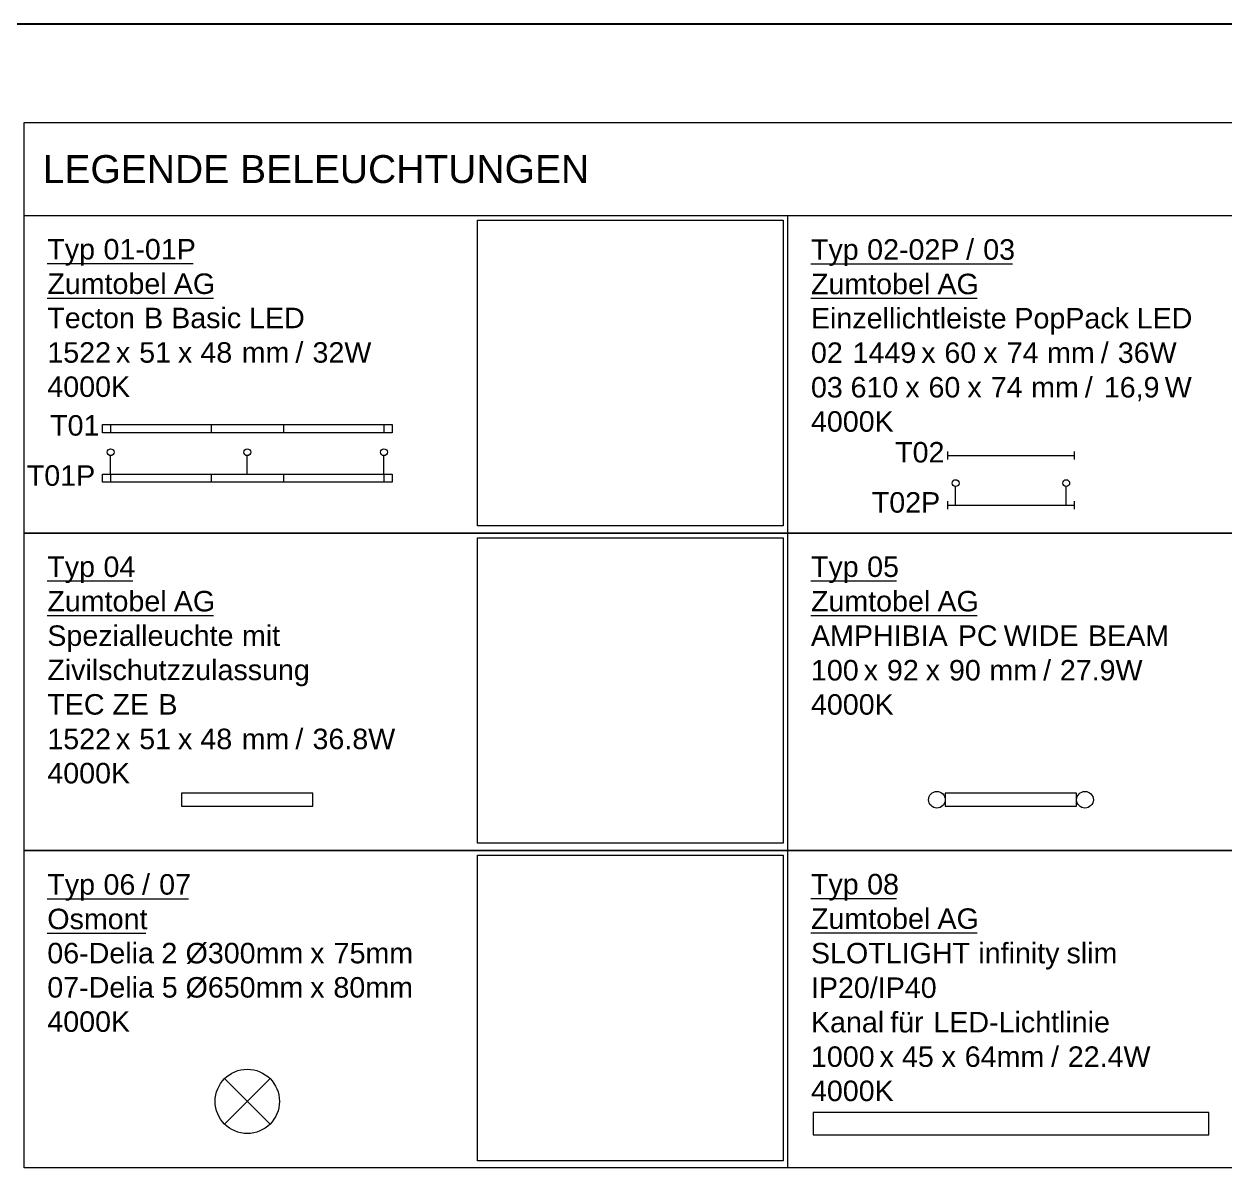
# Model space of a CAD drawing. Extents: x -1132 to 613, y -179 to 712.
# Drawn here: x 30.1 to 179.5, y 373.2 to 515.5 of the extents above; entities that cross this region are included whole.
import ezdxf

# ---------------------------------------------------------------- set-up
doc = ezdxf.new("R2010")
doc.units = 0
doc.layers.get('0').update_dxf_attribs({"lineweight": 13})
for name, color, linetype, lineweight in [('EL01_WAN_I0_Legende', 7, 'Continuous', 13), ('EL01_WAN_Rahmen', 7, 'Continuous', 13), ('EL01_WAN_Text', 7, 'Continuous', 13)]:
    doc.layers.add(name, color=color, linetype=linetype, lineweight=lineweight)
doc.layers.add('EL01_WAN_Leuchten', color=7, linetype='Continuous', lineweight=13, true_color=0x0080ff)
doc.styles.get("Standard").update_dxf_attribs({"font": 'arial.ttf'})
picture_1 = doc.add_image_def('image23.jpg', size_in_pixel=(512, 512))
picture_2 = doc.add_image_def('image29.jpg', size_in_pixel=(1000, 750))

# ---------------------------------------------------------------- blocks, each defined once
blk = doc.blocks.new('Blockreferenz-A0UJ2V7OXE', base_point=(-539.92, 373.19))
at = {"layer": 'EL01_WAN_Leuchten', "lineweight": -2}
for p, q in [((39.86, 464.68), (39.86, 465.68)), ((39.86, 465.68), (75.86, 465.68)), ((75.86, 464.68), (39.86, 464.68)), ((40.86, 465.68), (40.86, 464.68)), ((53.36, 465.68), (53.36, 464.68)), ((62.36, 465.68), (62.36, 464.68)), ((74.86, 465.68), (74.86, 464.68)), ((75.86, 465.68), (75.86, 464.68)), ((39.86, 458.52), (39.86, 459.52)), ((39.86, 459.52), (75.86, 459.52)), ((40.86, 459.52), (40.86, 458.52)), ((53.36, 459.52), (53.36, 458.52)), ((62.36, 459.52), (62.36, 458.52)), ((74.86, 459.52), (74.86, 458.52)), ((75.86, 459.52), (75.86, 458.52)), ((75.86, 458.52), (39.86, 458.52))]:
    blk.add_line(p, q, dxfattribs=at)
at = {"layer": 'EL01_WAN_Leuchten', "linetype": 'ByBlock', "lineweight": -2, "ltscale": 0.13}
for p, q in [((40.86, 459.52), (40.86, 461.83)), ((57.86, 459.52), (57.86, 461.83)), ((74.86, 459.52), (74.86, 461.83)), ((144.98, 462.34), (144.98, 461.34)), ((144.98, 461.84), (160.74, 461.84)), ((160.74, 462.34), (160.74, 461.34)), ((145.98, 455.67), (145.98, 457.99)), ((159.74, 455.67), (159.74, 457.99)), ((144.98, 456.17), (144.98, 455.17)), ((160.74, 456.17), (160.74, 455.17)), ((144.98, 455.67), (160.74, 455.67)), ((66.03, 419.82), (49.69, 419.82)), ((49.69, 419.82), (49.69, 418.19)), ((66.03, 418.19), (66.03, 419.82)), ((161.03, 419.82), (144.69, 419.82)), ((144.69, 419.82), (144.69, 418.19)), ((161.03, 418.19), (161.03, 419.82)), ((49.69, 418.19), (66.03, 418.19)), ((144.69, 418.19), (161.03, 418.19)), ((55.04, 384.31), (60.69, 378.66)), ((55.04, 378.66), (60.69, 384.31)), ((177.46, 380.09), (128.27, 380.09)), ((128.27, 380.09), (128.27, 377.3)), ((177.46, 377.3), (177.46, 380.09)), ((128.27, 377.3), (177.46, 377.3))]:
    blk.add_line(p, q, dxfattribs=at)
for centre, radius in [((40.86, 462.25), 0.423), ((57.86, 462.25), 0.423), ((74.86, 462.25), 0.423), ((145.98, 458.41), 0.423), ((159.74, 458.41), 0.423), ((143.65, 419.01), 1.04), ((162.07, 419.01), 1.04), ((57.86, 381.48), 4)]:
    blk.add_circle(centre, radius, dxfattribs=at)
at = {"layer": 'EL01_WAN_Rahmen', "color": 0, "linetype": 'ByBlock', "lineweight": -2, "ltscale": 0.13}
for p, q in [((30.08, 491.69), (30.08, 503.28)), ((30.08, 503.28), (410.08, 503.28)), ((30.08, 452.19), (30.08, 491.69)), ((30.08, 491.69), (220.08, 491.69)), ((125.08, 491.69), (125.08, 412.69)), ((30.08, 412.69), (30.08, 452.19)), ((30.08, 452.19), (220.08, 452.19)), ((220.08, 452.19), (30.08, 452.19)), ((220.08, 412.69), (30.08, 412.69)), ((30.08, 373.19), (30.08, 412.69)), ((30.08, 412.69), (220.08, 412.69)), ((125.08, 412.69), (125.08, 373.19)), ((220.08, 373.19), (30.08, 373.19))]:
    blk.add_line(p, q, dxfattribs=at)
at = {"layer": 'EL01_WAN_Text', "color": 7, "linetype": 'ByBlock', "lineweight": -2, "ltscale": 0.13, "true_color": 0xffffff}
for p, q in [((32.98, 485.72), (38.69, 485.72)), ((38.69, 485.72), (39.97, 485.72)), ((39.97, 485.72), (51.14, 485.72)), ((127.98, 485.69), (133.69, 485.69)), ((133.69, 485.69), (134.97, 485.69)), ((134.97, 485.69), (146.14, 485.69)), ((146.14, 485.69), (147.28, 485.69)), ((147.28, 485.69), (148.27, 485.69)), ((148.27, 485.69), (149.41, 485.69)), ((149.41, 485.69), (153.05, 485.69)), ((32.98, 481.43), (47.49, 481.43)), ((47.49, 481.43), (48.72, 481.43)), ((48.72, 481.43), (53.65, 481.43)), ((127.98, 481.4), (142.49, 481.4)), ((142.49, 481.4), (143.72, 481.4)), ((143.72, 481.4), (148.65, 481.4)), ((32.98, 446.23), (38.69, 446.23)), ((38.69, 446.23), (39.97, 446.23)), ((39.97, 446.23), (43.6, 446.23)), ((127.98, 446.23), (133.69, 446.23)), ((133.69, 446.23), (134.97, 446.23)), ((134.97, 446.23), (138.63, 446.23)), ((32.98, 441.93), (47.49, 441.93)), ((47.49, 441.93), (48.72, 441.93)), ((48.72, 441.93), (53.65, 441.93)), ((127.98, 441.93), (142.49, 441.93)), ((142.49, 441.93), (143.72, 441.93)), ((143.72, 441.93), (148.65, 441.93)), ((32.98, 406.69), (38.69, 406.69)), ((38.69, 406.69), (39.97, 406.69)), ((39.97, 406.69), (43.61, 406.69)), ((43.61, 406.69), (44.76, 406.69)), ((44.76, 406.69), (45.75, 406.69)), ((45.75, 406.69), (46.89, 406.69)), ((46.89, 406.69), (50.54, 406.69)), ((127.98, 406.72), (133.69, 406.72)), ((133.69, 406.72), (134.97, 406.72)), ((134.97, 406.72), (138.62, 406.72)), ((32.98, 402.39), (45.24, 402.39)), ((127.98, 402.43), (142.49, 402.43)), ((142.49, 402.43), (143.72, 402.43)), ((143.72, 402.43), (148.65, 402.43))]:
    blk.add_line(p, q, dxfattribs=at)
at = {"layer": 'EL01_WAN_Text', "color": 0, "linetype": 'ByBlock', "lineweight": -2, "ltscale": 0.13, "insert": (32.4, 499.22), "char_height": 3.4761, "attachment_point": 1}
blk.add_mtext('{\\fArial;LEGENDE BELEUCHTUNGEN}', dxfattribs=at)
at = {"layer": 'EL01_WAN_Text', "color": 7, "linetype": 'ByBlock', "lineweight": -2, "ltscale": 0.13, "true_color": 0xffffff, "char_height": 2.5491, "attachment_point": 1}
for s, insert in [('{\\fArial;Typ}', (32.98, 488.78)), ('{\\fArial;01-01P}', (39.97, 488.78)), ('{\\fArial;Typ}', (127.98, 488.75)), ('{\\fArial;02-02P}', (134.97, 488.75)), ('{\\fArial;/}', (147.28, 488.75)), ('{\\fArial;03}', (149.41, 488.75)), ('{\\fArial;Zumtobel}', (32.98, 484.49)), ('{\\fArial;AG}', (48.72, 484.49)), ('{\\fArial;Zumtobel}', (127.98, 484.46)), ('{\\fArial;AG}', (143.72, 484.46)), ('{\\fArial;Tecton}', (32.98, 480.23)), ('{\\fArial;B}', (45.02, 480.23)), ('{\\fArial;Basic}', (48.39, 480.23)), ('{\\fArial;LED}', (58.08, 480.23)), ('{\\fArial;Einzellichtleiste}', (127.98, 480.2)), ('{\\fArial;PopPack}', (153.29, 480.2)), ('{\\fArial;LED}', (168.5, 480.2)), ('{\\fArial;1522}', (32.98, 475.94)), ('{\\fArial;x}', (41.52, 475.94)), ('{\\fArial;51}', (44.41, 475.94)), ('{\\fArial;x}', (49.23, 475.94)), ('{\\fArial;48}', (52.02, 475.94)), ('{\\fArial;mm}', (57.16, 475.94)), ('{\\fArial;/}', (63.84, 475.94)), ('{\\fArial;32W}', (65.97, 475.94)), ('{\\fArial;02}', (127.98, 475.91)), ('{\\fArial;1449}', (133.16, 475.91)), ('{\\fArial;x}', (141.7, 475.91)), ('{\\fArial;60}', (144.58, 475.91)), ('{\\fArial;x}', (149.42, 475.91)), ('{\\fArial;74}', (152.33, 475.91)), ('{\\fArial;mm}', (157.35, 475.91)), ('{\\fArial;/}', (164.03, 475.91)), ('{\\fArial;36W}', (166.15, 475.91)), ('{\\fArial;4000K}', (32.98, 471.68)), ('{\\fArial;03}', (127.98, 471.61)), ('{\\fArial;610}', (132.91, 471.61)), ('{\\fArial;x}', (139.72, 471.61)), ('{\\fArial;60}', (142.6, 471.61)), ('{\\fArial;x}', (147.44, 471.61)), ('{\\fArial;74}', (150.35, 471.61)), ('{\\fArial;mm}', (155.37, 471.61)), ('{\\fArial;/}', (162.05, 471.61)), ('{\\fArial;16,9}', (164.41, 471.61)), ('{\\fArial;W}', (171.99, 471.61)), ('{\\fArial;T01}', (33.33, 466.86)), ('{\\fArial;4000K}', (127.98, 467.35)), ('{\\fArial;T02}', (138.45, 463.52)), ('{\\fArial;T01P}', (30.43, 460.62)), ('{\\fArial;T02P}', (135.55, 457.28)), ('{\\fArial;Typ}', (32.98, 449.28)), ('{\\fArial;04}', (39.97, 449.28)), ('{\\fArial;Typ}', (127.98, 449.28)), ('{\\fArial;05}', (134.97, 449.28)), ('{\\fArial;Zumtobel}', (32.98, 444.99)), ('{\\fArial;AG}', (48.72, 444.99)), ('{\\fArial;Zumtobel}', (127.98, 444.99)), ('{\\fArial;AG}', (143.72, 444.99)), ('{\\fArial;Spezialleuchte}', (32.98, 440.7)), ('{\\fArial;mit}', (57.19, 440.7)), ('{\\fArial;AMPHIBIA}', (127.98, 440.7)), ('{\\fArial;PC}', (146.25, 440.7)), ('{\\fArial;WIDE}', (151.96, 440.7)), ('{\\fArial;BEAM}', (162.45, 440.7)), ('{\\fArial;Zivilschutzzulassung}', (32.98, 436.44)), ('{\\fArial;100}', (127.98, 436.4)), ('{\\fArial;92}', (137.43, 436.4)), ('{\\fArial;90}', (145.15, 436.4)), ('{\\fArial;/}', (156.86, 436.4)), ('{\\fArial;27.9W}', (158.94, 436.4)), ('{\\fArial;x}', (134.54, 436.4)), ('{\\fArial;x}', (142.25, 436.4)), ('{\\fArial;mm}', (150.18, 436.4)), ('{\\fArial;TEC}', (32.98, 432.15)), ('{\\fArial;ZE}', (41.07, 432.15)), ('{\\fArial;B}', (46.8, 432.15)), ('{\\fArial;4000K}', (127.98, 432.14)), ('{\\fArial;1522}', (32.98, 427.85)), ('{\\fArial;51}', (44.41, 427.85)), ('{\\fArial;48}', (52.02, 427.85)), ('{\\fArial;mm}', (57.16, 427.85)), ('{\\fArial;/}', (63.84, 427.85)), ('{\\fArial;36.8W}', (65.97, 427.85)), ('{\\fArial;x}', (41.52, 427.85)), ('{\\fArial;x}', (49.23, 427.85)), ('{\\fArial;4000K}', (32.98, 423.59)), ('{\\fArial;Typ}', (32.98, 409.75)), ('{\\fArial;06}', (39.97, 409.75)), ('{\\fArial;/}', (44.76, 409.75)), ('{\\fArial;07}', (46.89, 409.75)), ('{\\fArial;Typ}', (127.98, 409.78)), ('{\\fArial;08}', (134.97, 409.78)), ('{\\fArial;Osmont}', (32.98, 405.45)), ('{\\fArial;Zumtobel}', (127.98, 405.49)), ('{\\fArial;AG}', (143.72, 405.49)), ('{\\fArial;06-Delia}', (32.98, 401.2)), ('{\\fArial;2}', (47.17, 401.2)), ('{\\fArial;Ø300mm}', (50.18, 401.2)), ('{\\fArial;x}', (65.68, 401.2)), ('{\\fArial;75mm}', (68.6, 401.2)), ('{\\fArial;SLOTLIGHT}', (127.98, 401.2)), ('{\\fArial;infinity}', (148.81, 401.2)), ('{\\fArial;slim}', (159.77, 401.2)), ('{\\fArial;07-Delia}', (32.98, 396.94)), ('{\\fArial;5}', (47.22, 396.94)), ('{\\fArial;Ø650mm}', (50.18, 396.94)), ('{\\fArial;x}', (65.68, 396.94)), ('{\\fArial;80mm}', (68.57, 396.94)), ('{\\fArial;IP20/IP40}', (127.98, 396.9)), ('{\\fArial;4000K}', (32.98, 392.68)), ('{\\fArial;Kanal}', (127.98, 392.61)), ('{\\fArial;für}', (137.84, 392.61)), ('{\\fArial;LED-Lichtlinie}', (143.21, 392.61)), ('{\\fArial;1000}', (127.98, 388.32)), ('{\\fArial;x}', (136.52, 388.32)), ('{\\fArial;45}', (139.3, 388.32)), ('{\\fArial;x}', (144.23, 388.32)), ('{\\fArial;64mm}', (147.11, 388.32)), ('{\\fArial;/}', (157.85, 388.32)), ('{\\fArial;22.4W}', (159.93, 388.32)), ('{\\fArial;4000K}', (127.98, 384.06))]:
    blk.add_mtext(s, dxfattribs=dict(at, insert=insert))
at = {"color": 0, "linetype": 'ByBlock', "lineweight": -2, "ltscale": 0.13}
image = blk.add_image(picture_1, insert=(86.51, 453.11), size_in_units=(38, 38), dxfattribs=at)
image.dxf.flags = 7
image = blk.add_image(picture_1, insert=(86.51, 413.6), size_in_units=(38, 38), dxfattribs=at)
image.dxf.flags = 7
image = blk.add_image(picture_2, insert=(86.51, 374.1), size_in_units=(38, 38), dxfattribs=at)
image.dxf.flags = 7

msp = doc.modelspace()

# ---------------------------------------------------------------- linework, layer by layer
at = {"color": 0, "linetype": 'ByBlock', "lineweight": -2, "ltscale": 0.13}
msp.add_line((607.58, 515.53), (-1132.42, 515.53), dxfattribs=at)

# ---------------------------------------------------------------- block references
at = {"layer": 'EL01_WAN_I0_Legende', "ltscale": 0.13}
msp.add_blockref('Blockreferenz-A0UJ2V7OXE', (-539.92, 373.19), dxfattribs=at)

doc.saveas('drawing.dxf')
